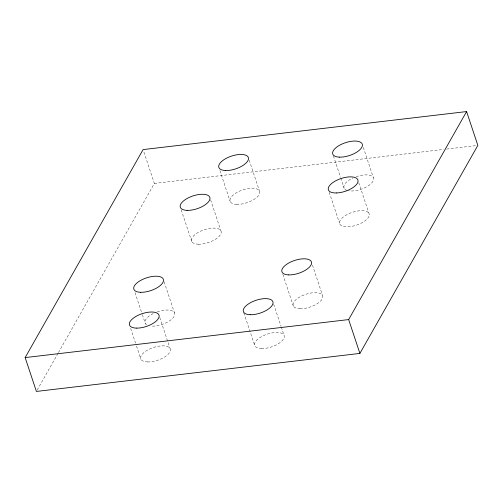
<?xml version="1.0" encoding="UTF-8"?>
<svg xmlns="http://www.w3.org/2000/svg" width="503" height="503" viewBox="0 0 503 503"><rect width="100%" height="100%" fill="white"/><g stroke="black" fill="none" stroke-linecap="round" stroke-linejoin="round"><path stroke-width="0.38" stroke-dasharray="2.52 1.89" d="M37.178 390.07L58.059 353.244M58.449 352.559L154.352 183.425L143.588 151.063M154.352 183.425L443.552 149.435M446.67 149.07L476.291 145.587M363.292 147.385L373.32 177.546M358.765 182.69L369.29 214.316A15.568 6.728 -18.4 0 1 347.837 226.784A15.568 6.728 -18.4 0 1 346.07 215.127A15.568 6.728 -18.4 0 1 369.29 214.316M333.426 155.955L340.525 177.289M340.77 178.024L344.197 188.323M329.232 192.278L339.512 223.169M312.47 265.138L322.498 295.299M249.211 160.18L259.485 191.077M282.849 274.443L293.368 306.076M273.695 304.233L281.032 326.296M281.278 327.032L283.969 335.124M219.937 170.674L230.211 201.571M210.606 199.867L220.886 230.764M243.829 312.803L254.839 345.901M181.231 209.908L191.756 241.541M164.141 281.812L174.422 312.703M159.784 317.619L170.064 348.516M135.011 292.589L142.11 313.916M142.355 314.652L145.292 323.479M130.654 328.396L135.552 343.109M136.527 346.051L140.934 359.293M356.143 176.716A15.568 6.728 -18.4 0 1 373.044 181.174A15.568 6.728 -18.4 0 1 348.453 190.738M347.133 190.417A15.568 6.728 -18.4 0 1 353.024 177.974M157.238 311.879A15.568 6.728 -18.4 0 1 174.497 315.57A15.568 6.728 -18.4 0 1 151.856 326.133M146.631 324.844A15.568 6.728 -18.4 0 1 154.125 313.13M261.403 348.554A15.568 6.728 -18.4 0 0 284.314 336.859A15.568 6.728 -18.4 0 0 262.497 336.123A15.568 6.728 -18.4 0 0 261.403 348.554M147.498 361.946A15.568 6.728 -18.4 0 0 170.404 350.245A15.568 6.728 -18.4 0 0 148.586 349.516A15.568 6.728 -18.4 0 0 147.498 361.946M236.555 204.356A15.568 6.728 -18.4 0 0 259.743 192.838A15.568 6.728 -18.4 0 0 238.252 191.775A15.568 6.728 -18.4 0 0 236.555 204.356M299.933 308.729A15.568 6.728 -18.4 0 0 322.844 297.028A15.568 6.728 -18.4 0 0 301.027 296.298A15.568 6.728 -18.4 0 0 299.933 308.729M198.32 244.194A15.568 6.728 -18.4 0 0 221.232 232.493A15.568 6.728 -18.4 0 0 199.408 231.764A15.568 6.728 -18.4 0 0 198.32 244.194"/><path stroke-width="0.75" d="M25.15 357.595L143.097 149.592L466.595 111.565L477.85 145.405L359.903 353.408L36.405 391.435L25.15 357.595L348.648 319.575L466.595 111.565M348.648 319.575L359.903 353.408M250.148 314.721A15.568 6.728 -18.4 0 0 273.06 303.02A15.568 6.728 -18.4 0 0 251.242 302.29A15.568 6.728 -18.4 0 0 250.148 314.721M339.5 157.143A15.568 6.728 -18.4 0 0 362.411 145.442A15.568 6.728 -18.4 0 0 340.594 144.713A15.568 6.728 -18.4 0 0 339.5 157.143M136.244 328.113A15.568 6.728 -18.4 0 0 159.149 316.412A15.568 6.728 -18.4 0 0 137.332 315.677A15.568 6.728 -18.4 0 0 136.244 328.113M225.3 170.517A15.568 6.728 -18.4 0 0 248.488 158.998A15.568 6.728 -18.4 0 0 226.998 157.942A15.568 6.728 -18.4 0 0 225.3 170.517M140.601 292.3A15.568 6.728 -18.4 0 0 163.513 280.599A15.568 6.728 -18.4 0 0 141.689 279.869A15.568 6.728 -18.4 0 0 140.601 292.3M288.678 274.896A15.568 6.728 -18.4 0 0 311.59 263.195A15.568 6.728 -18.4 0 0 289.772 262.465A15.568 6.728 -18.4 0 0 288.678 274.896M187.066 210.361A15.568 6.728 -18.4 0 0 209.971 198.66A15.568 6.728 -18.4 0 0 188.153 197.924A15.568 6.728 -18.4 0 0 187.066 210.361M336.582 192.951A15.568 6.728 -18.4 0 0 358.029 180.483A15.568 6.728 -18.4 0 0 334.816 181.294A15.568 6.728 -18.4 0 0 336.582 192.951"/></g></svg>
